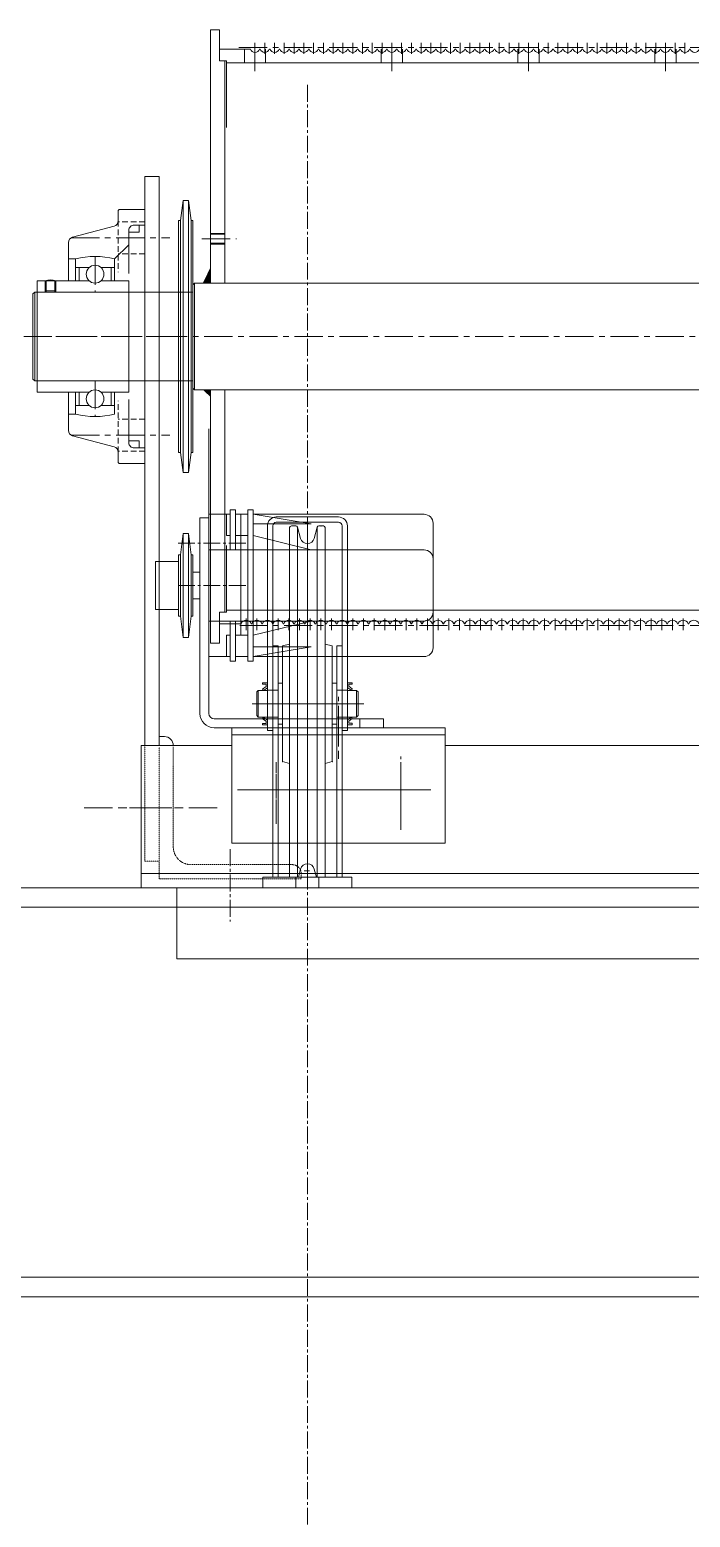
# Model space of a CAD drawing. Header units: millimetres. Extents: x 53635 to 142317, y 101101 to 147193.
# Drawn here: x 76160 to 76531, y 142719 to 143555 of the extents above; entities that cross this region are included whole.
import ezdxf

# ---------------------------------------------------------------- set-up
doc = ezdxf.new("R2010")
doc.units = ezdxf.units.MM
doc.header["$LTSCALE"] = 0.5
doc.header["$MEASUREMENT"] = 0
for name, pattern in [('AXES', [50.8, 31.75, -6.35, 6.35, -6.35]), ('AXES2', [28.575, 19.05, -3.175, 3.175, -3.175]), ('CACHE', [9.525, 6.35, -3.175]), ('CACHE2', [0.1875, 0.125, -0.0625]), ('CONTINU', [0])]:
    doc.linetypes.add(name, pattern=pattern)
doc.layers.get('0').update_dxf_attribs({"lineweight": 0})
for name, color, linetype, lineweight in [('ASHADE', 7, 'CONTINU', 0), ('AXE', 1, 'AXES2', 0), ('AXES', 1, 'AXES', 0), ('CACHE', 1, 'CACHE2', 0), ('FIN', 1, 'Continuous', 0), ('FORT', 7, 'Continuous', 0)]:
    doc.layers.add(name, color=color, linetype=linetype, lineweight=lineweight)

msp = doc.modelspace()

# ---------------------------------------------------------------- linework, layer by layer
for p, q in [((76261.39, 143412.63), (76261.39, 143555.13)), ((76266.39, 143537.63), (76266.39, 143555.13)), ((76283.83, 143544.13), (76266.39, 143544.13)), ((76280.39, 143544.13), (76280.39, 143536.58)), ((76280.39, 143544.13), (76280.39, 143536.58)), ((76289.33, 143544.13), (76288.96, 143544.13)), ((76292.39, 143544.13), (76292.39, 143536.58)), ((76294.83, 143544.13), (76294.46, 143544.13)), ((76300.33, 143544.13), (76299.96, 143544.13)), ((76305.83, 143544.13), (76305.46, 143544.13)), ((76311.33, 143544.13), (76310.96, 143544.13)), ((76316.83, 143544.13), (76316.46, 143544.13)), ((76322.33, 143544.13), (76321.96, 143544.13)), ((76327.83, 143544.13), (76327.46, 143544.13)), ((76333.33, 143544.13), (76332.96, 143544.13)), ((76338.83, 143544.13), (76338.46, 143544.13)), ((76344.33, 143544.13), (76343.96, 143544.13)), ((76349.83, 143544.13), (76349.46, 143544.13)), ((76355.33, 143544.13), (76354.96, 143544.13)), ((76357.39, 143544.13), (76357.39, 143536.58)), ((76357.39, 143544.13), (76357.39, 143536.58)), ((76360.83, 143544.13), (76360.46, 143544.13)), ((76366.33, 143544.13), (76365.96, 143544.13)), ((76369.39, 143544.13), (76369.39, 143536.58)), ((76371.83, 143544.13), (76371.46, 143544.13)), ((76377.33, 143544.13), (76376.96, 143544.13)), ((76382.83, 143544.13), (76382.46, 143544.13)), ((76388.33, 143544.13), (76387.96, 143544.13)), ((76393.83, 143544.13), (76393.46, 143544.13)), ((76399.33, 143544.13), (76398.96, 143544.13)), ((76404.83, 143544.13), (76404.46, 143544.13)), ((76410.33, 143544.13), (76409.96, 143544.13)), ((76415.83, 143544.13), (76415.46, 143544.13)), ((76421.33, 143544.13), (76420.96, 143544.13)), ((76426.83, 143544.13), (76426.46, 143544.13)), ((76432.33, 143544.13), (76431.96, 143544.13)), ((76434.39, 143544.13), (76434.39, 143536.58)), ((76434.39, 143544.13), (76434.39, 143536.58)), ((76437.83, 143544.13), (76437.46, 143544.13)), ((76443.33, 143544.13), (76442.96, 143544.13)), ((76446.39, 143544.13), (76446.39, 143536.58)), ((76448.83, 143544.13), (76448.46, 143544.13)), ((76454.33, 143544.13), (76453.96, 143544.13)), ((76459.83, 143544.13), (76459.46, 143544.13)), ((76465.33, 143544.13), (76464.96, 143544.13)), ((76470.83, 143544.13), (76470.46, 143544.13)), ((76476.33, 143544.13), (76475.96, 143544.13)), ((76481.83, 143544.13), (76481.46, 143544.13)), ((76487.33, 143544.13), (76486.96, 143544.13)), ((76492.83, 143544.13), (76492.46, 143544.13)), ((76498.33, 143544.13), (76497.96, 143544.13)), ((76503.83, 143544.13), (76503.46, 143544.13)), ((76509.33, 143544.13), (76508.96, 143544.13)), ((76511.39, 143544.13), (76511.39, 143536.58)), ((76511.39, 143544.13), (76511.39, 143536.58)), ((76514.83, 143544.13), (76514.46, 143544.13)), ((76520.33, 143544.13), (76519.96, 143544.13)), ((76523.39, 143544.13), (76523.39, 143536.58)), ((76525.83, 143544.13), (76525.46, 143544.13)), ((76531.33, 143544.13), (76530.96, 143544.13)), ((76270.39, 143537.63), (76266.39, 143537.63)), ((76269.39, 143412.63), (76269.39, 143537.63)), ((76270.39, 143500.15), (76270.39, 143537.63)), ((76687.39, 143536.58), (76270.39, 143536.58)), ((76209.39, 143453.13), (76209.39, 143447.63)), ((76210.39, 143454.13), (76224.39, 143454.13)), ((76224.39, 143454.13), (76224.39, 143311.13)), ((76183.62, 143438.42), (76207.17, 143444.73)), ((76215.39, 143442.33), (76215.39, 143418.08)), ((76215.39, 143441.33), (76221.19, 143441.33)), ((76218.39, 143445.33), (76224.39, 143445.33)), ((76221.19, 143445.33), (76221.19, 143441.33)), ((76181.39, 143435.52), (76181.39, 143413.88)), ((76207.39, 143426.26), (76215.39, 143434.26)), ((76261.39, 143440.63), (76269.39, 143440.63)), ((76261.39, 143440.13), (76269.39, 143440.13)), ((76261.39, 143435.13), (76269.39, 143435.13)), ((76261.39, 143434.63), (76269.39, 143434.63)), ((76185.39, 143426.26), (76181.39, 143426.26)), ((76185.39, 143426.26), (76185.39, 143413.88)), ((76207.39, 143426.26), (76207.39, 143413.88)), ((76185.39, 143421.45), (76193.12, 143421.45)), ((76199.67, 143421.45), (76207.39, 143421.45)), ((76161.39, 143406.63), (76162.39, 143407.63)), ((76162.39, 143407.63), (76162.39, 143357.63)), ((76162.39, 143407.63), (76251.39, 143407.63)), ((76163.79, 143413.88), (76193.14, 143413.88)), ((76163.79, 143413.88), (76163.79, 143351.38)), ((76163.79, 143407.63), (76215.39, 143407.63)), ((76168.25, 143413.88), (76168.25, 143407.63)), ((76168.25, 143408.23), (76168.85, 143407.63)), ((76168.25, 143408.23), (76174.25, 143408.23)), ((76174.25, 143408.23), (76173.65, 143407.63)), ((76174.25, 143413.88), (76174.25, 143407.63)), ((76199.65, 143413.88), (76215.39, 143413.88)), ((76215.39, 143413.88), (76215.39, 143351.38)), ((76252.39, 143412.63), (76251.39, 143411.63)), ((76252.39, 143412.63), (76252.39, 143352.63)), ((76161.39, 143406.63), (76161.39, 143358.63)), ((76161.39, 143358.63), (76162.39, 143357.63)), ((76162.39, 143357.63), (76251.39, 143357.63)), ((76163.79, 143357.63), (76215.39, 143357.63)), ((76163.79, 143351.38), (76193.14, 143351.38)), ((76181.39, 143351.38), (76181.39, 143329.7)), ((76185.39, 143351.38), (76185.39, 143338.99)), ((76199.65, 143351.38), (76215.39, 143351.38)), ((76207.39, 143351.38), (76207.39, 143338.99)), ((76251.39, 143353.63), (76252.39, 143352.63)), ((76261.39, 143210.13), (76261.39, 143352.63)), ((76269.39, 143227.63), (76269.39, 143352.63)), ((76185.39, 143343.81), (76193.12, 143343.81)), ((76199.67, 143343.81), (76207.39, 143343.81)), ((76215.39, 143322.93), (76215.39, 143347.18)), ((76185.39, 143338.99), (76181.39, 143338.99)), ((76183.62, 143326.84), (76207.17, 143320.52)), ((76215.39, 143323.93), (76221.19, 143323.93)), ((76221.19, 143319.93), (76221.19, 143323.93)), ((76209.39, 143312.13), (76209.39, 143317.63)), ((76218.39, 143319.93), (76224.39, 143319.93)), ((76210.39, 143311.13), (76224.39, 143311.13)), ((76270.39, 143265.1), (76270.39, 143227.63)), ((76270.39, 143227.63), (76266.39, 143227.63)), ((76266.39, 143227.63), (76266.39, 143210.13)), ((76687.39, 143228.68), (76270.39, 143228.68)), ((76278.57, 143221.13), (76266.39, 143221.13)), ((76284.57, 143221.13), (76284.22, 143221.13)), ((76290.57, 143221.13), (76290.22, 143221.13)), ((76296.57, 143221.13), (76296.22, 143221.13)), ((76302.57, 143221.13), (76302.22, 143221.13)), ((76308.57, 143221.13), (76308.22, 143221.13)), ((76314.57, 143221.13), (76314.22, 143221.13)), ((76320.57, 143221.13), (76320.22, 143221.13)), ((76326.57, 143221.13), (76326.22, 143221.13)), ((76332.57, 143221.13), (76332.22, 143221.13)), ((76338.57, 143221.13), (76338.22, 143221.13)), ((76344.57, 143221.13), (76344.22, 143221.13)), ((76350.57, 143221.13), (76350.22, 143221.13)), ((76356.57, 143221.13), (76356.22, 143221.13)), ((76362.57, 143221.13), (76362.22, 143221.13)), ((76368.57, 143221.13), (76368.22, 143221.13)), ((76374.57, 143221.13), (76374.22, 143221.13)), ((76380.57, 143221.13), (76380.22, 143221.13)), ((76386.57, 143221.13), (76386.22, 143221.13)), ((76392.57, 143221.13), (76392.22, 143221.13)), ((76398.57, 143221.13), (76398.22, 143221.13)), ((76404.57, 143221.13), (76404.22, 143221.13)), ((76410.57, 143221.13), (76410.22, 143221.13)), ((76416.57, 143221.13), (76416.22, 143221.13)), ((76422.57, 143221.13), (76422.22, 143221.13)), ((76428.57, 143221.13), (76428.22, 143221.13)), ((76434.57, 143221.13), (76434.22, 143221.13)), ((76440.57, 143221.13), (76440.22, 143221.13)), ((76446.57, 143221.13), (76446.22, 143221.13)), ((76452.57, 143221.13), (76452.22, 143221.13)), ((76458.57, 143221.13), (76458.22, 143221.13)), ((76464.57, 143221.13), (76464.22, 143221.13)), ((76470.57, 143221.13), (76470.22, 143221.13)), ((76476.57, 143221.13), (76476.22, 143221.13)), ((76482.57, 143221.13), (76482.22, 143221.13)), ((76488.57, 143221.13), (76488.22, 143221.13)), ((76494.57, 143221.13), (76494.22, 143221.13)), ((76500.57, 143221.13), (76500.22, 143221.13)), ((76506.57, 143221.13), (76506.22, 143221.13)), ((76512.57, 143221.13), (76512.22, 143221.13)), ((76518.57, 143221.13), (76518.22, 143221.13)), ((76524.57, 143221.13), (76524.22, 143221.13)), ((76530.57, 143221.13), (76530.22, 143221.13)), ((76321.39, 143162.63), (76321.39, 143167.63)), ((76345.39, 143162.63), (76345.39, 143167.63)), ((76232.39, 143152.63), (76232.39, 143157.63)), ((76232.39, 143157.63), (76235.39, 143157.63))]:
    msp.add_line(p, q)
at = {"color": 2, "linetype": 'CACHE'}
for p, q in [((76224.39, 143447.13), (76209.35, 143447.13)), ((76209.39, 143447.63), (76209.39, 143418.78)), ((76224.39, 143429.13), (76209.35, 143429.13)), ((76209.39, 143317.63), (76209.39, 143346.48)), ((76224.39, 143336.13), (76209.35, 143336.13)), ((76224.39, 143318.13), (76209.35, 143318.13))]:
    msp.add_line(p, q, dxfattribs=at)
at = {"color": 1, "linetype": 'AXES'}
for p, q in [((76182.91, 143438.13), (76238.53, 143438.13)), ((76196.39, 143427.63), (76196.39, 143407.63)), ((76130.81, 143382.63), (76928.44, 143382.63)), ((76174.38, 143382.63), (76246.38, 143382.63)), ((76196.39, 143357.63), (76196.39, 143337.63)), ((76182.91, 143327.13), (76238.53, 143327.13))]:
    msp.add_line(p, q, dxfattribs=at)
at = {"color": 1}
for p, q in [((76187.39, 143421.45), (76187.39, 143413.88)), ((76205.39, 143421.45), (76205.39, 143413.88)), ((76168.85, 143407.63), (76168.85, 143414.13)), ((76173.65, 143407.63), (76173.65, 143414.13)), ((76187.39, 143343.81), (76187.39, 143351.38)), ((76205.39, 143343.81), (76205.39, 143351.38))]:
    msp.add_line(p, q, dxfattribs=at)
for centre in [(76196.39, 143417.67), (76196.39, 143347.59)]:
    msp.add_circle(centre, 5)
for centre, radius, start, end in [((76210.39, 143453.13), 1, 89.99993, 180), ((76206.39, 143447.63), 3, -75.00007, 0), ((76218.39, 143442.33), 3, 89.99993, 180), ((76184.39, 143435.52), 3, 104.99993, 180), ((76196.39, 143382.63), 45, 75.851, 104.149), ((76171.25, 143407.63), 6.93, 64.35886, 115.64099), ((76196.39, 143382.63), 45, -104.149, -75.851), ((76184.39, 143329.73), 3, 179.99985, 254.99993), ((76206.39, 143317.63), 3, -0.00015, 74.99993), ((76218.39, 143322.93), 3, 179.99985, 269.99993), ((76210.39, 143312.13), 1, 179.99985, 269.99993), ((76281.39, 143220.13), 3, 19.47122, 160.52878), ((76287.39, 143220.13), 3, 19.47122, 160.52878), ((76293.39, 143220.13), 3, 19.47122, 160.52878), ((76299.39, 143220.13), 3, 19.47122, 160.52878), ((76305.39, 143220.13), 3, 19.47122, 160.52878), ((76311.39, 143220.13), 3, 19.47122, 160.52878), ((76317.39, 143220.13), 3, 19.47122, 160.52878), ((76323.39, 143220.13), 3, 19.47122, 160.52878), ((76329.39, 143220.13), 3, 19.47122, 160.52878), ((76335.39, 143220.13), 3, 19.47122, 160.52878), ((76341.39, 143220.13), 3, 19.47122, 160.52878), ((76347.39, 143220.13), 3, 19.47122, 160.52878), ((76353.39, 143220.13), 3, 19.47122, 160.52878), ((76359.39, 143220.13), 3, 19.47122, 160.52878), ((76365.39, 143220.13), 3, 19.47122, 160.52878), ((76371.39, 143220.13), 3, 19.47122, 160.52878), ((76377.39, 143220.13), 3, 19.47122, 160.52878), ((76383.39, 143220.13), 3, 19.47122, 160.52878), ((76389.39, 143220.13), 3, 19.47122, 160.52878), ((76395.39, 143220.13), 3, 19.47122, 160.52878), ((76401.39, 143220.13), 3, 19.47122, 160.52878), ((76407.39, 143220.13), 3, 19.47122, 160.52878), ((76413.39, 143220.13), 3, 19.47122, 160.52878), ((76419.39, 143220.13), 3, 19.47122, 160.52878), ((76425.39, 143220.13), 3, 19.47122, 160.52878), ((76431.39, 143220.13), 3, 19.47122, 160.52878), ((76437.39, 143220.13), 3, 19.47122, 160.52878), ((76443.39, 143220.13), 3, 19.47122, 160.52878), ((76449.39, 143220.13), 3, 19.47122, 160.52878), ((76455.39, 143220.13), 3, 19.47122, 160.52878), ((76461.39, 143220.13), 3, 19.47122, 160.52878), ((76467.39, 143220.13), 3, 19.47122, 160.52878), ((76473.39, 143220.13), 3, 19.47122, 160.52878), ((76479.39, 143220.13), 3, 19.47122, 160.52878), ((76485.39, 143220.13), 3, 19.47122, 160.52878), ((76491.39, 143220.13), 3, 19.47122, 160.52878), ((76497.39, 143220.13), 3, 19.47122, 160.52878), ((76503.39, 143220.13), 3, 19.47122, 160.52878), ((76509.39, 143220.13), 3, 19.47122, 160.52878), ((76515.39, 143220.13), 3, 19.47122, 160.52878), ((76521.39, 143220.13), 3, 19.47122, 160.52878), ((76527.39, 143220.13), 3, 19.47122, 160.52878), ((76533.39, 143220.13), 3, 19.47122, 160.52878), ((76235.39, 143152.63), 5, 0, 90)]:
    msp.add_arc(centre, radius, start, end)
for points in [[(76261.39, 143412.63), (76261.39, 143421.63), (76257.02, 143412.63)], [(76261.39, 143352.63), (76261.39, 143348.63), (76257.02, 143352.63)]]:
    msp.add_solid(points)
at = {"layer": 'ASHADE', "ltscale": 2}
for p, q in [((76224.39, 143152.63), (76224.39, 143472.63)), ((76232.39, 143472.63), (76224.39, 143472.63)), ((76232.39, 143152.63), (76232.39, 143472.63)), ((76711.39, 143412.63), (76252.39, 143412.63)), ((76711.39, 143352.63), (76252.39, 143352.63)), ((76273.39, 143162.63), (76393.39, 143162.63)), ((76273.39, 143162.63), (76273.39, 143097.63)), ((76273.39, 143158.63), (76393.39, 143158.63)), ((76393.39, 143162.63), (76393.39, 143097.63)), ((76222.39, 143152.63), (76222.39, 143072.63)), ((76273.39, 143152.63), (76222.39, 143152.63)), ((76981.39, 143152.63), (76393.39, 143152.63)), ((76273.39, 143097.63), (76393.39, 143097.63)), ((76981.39, 143080.63), (76222.39, 143080.63)), ((76981.39, 143072.63), (76222.39, 143072.63)), ((76242.39, 143072.63), (76242.39, 143032.63)), ((76242.39, 143032.63), (76971.39, 143032.63))]:
    msp.add_line(p, q, dxfattribs=at)
for centre in [(76286.39, 143545.13), (76291.89, 143545.13), (76297.39, 143545.13), (76302.89, 143545.13), (76308.39, 143545.13), (76313.89, 143545.13), (76319.39, 143545.13), (76324.89, 143545.13), (76330.39, 143545.13), (76335.89, 143545.13), (76341.39, 143545.13), (76346.89, 143545.13), (76352.39, 143545.13), (76357.89, 143545.13), (76363.39, 143545.13), (76368.89, 143545.13), (76374.39, 143545.13), (76379.89, 143545.13), (76385.39, 143545.13), (76390.89, 143545.13), (76396.39, 143545.13), (76401.89, 143545.13), (76407.39, 143545.13), (76412.89, 143545.13), (76418.39, 143545.13), (76423.89, 143545.13), (76429.39, 143545.13), (76434.89, 143545.13), (76440.39, 143545.13), (76445.89, 143545.13), (76451.39, 143545.13), (76456.89, 143545.13), (76462.39, 143545.13), (76467.89, 143545.13), (76473.39, 143545.13), (76478.89, 143545.13), (76484.39, 143545.13), (76489.89, 143545.13), (76495.39, 143545.13), (76500.89, 143545.13), (76506.39, 143545.13), (76511.89, 143545.13), (76517.39, 143545.13), (76522.89, 143545.13), (76528.39, 143545.13), (76533.89, 143545.13)]:
    msp.add_arc(centre, 2.75, -158.67631, -21.32369, dxfattribs=at)
at = {"layer": 'AXE'}
for p, q in [((76315.89, 143524.13), (76315.89, 142322.51)), ((76281.16, 143266.44), (76242.67, 143266.44)), ((76281.16, 143242.63), (76242.67, 143242.63)), ((76281.16, 143242.63), (76242.67, 143242.63)), ((76298.39, 143108.54), (76298.39, 143143.27)), ((76298.39, 143112.79), (76298.39, 143142.71)), ((76368.39, 143105.23), (76368.39, 143147.01)), ((76368.39, 143112.79), (76368.39, 143142.71)), ((76385.37, 143127.63), (76276.58, 143127.63)), ((76284.37, 143127.63), (76381.2, 143127.63)), ((76272.39, 143094.36), (76272.39, 143053.62))]:
    msp.add_line(p, q, dxfattribs=at)
at = {"layer": 'AXES'}
for p, q in [((76674.22, 143545.13), (76275.7, 143545.13)), ((76286.39, 143547.77), (76286.39, 143531.65)), ((76291.89, 143547.77), (76291.89, 143541.55)), ((76297.39, 143547.77), (76297.39, 143541.55)), ((76302.89, 143547.77), (76302.89, 143541.55)), ((76308.39, 143547.77), (76308.39, 143541.55)), ((76313.89, 143547.77), (76313.89, 143541.55)), ((76319.39, 143547.77), (76319.39, 143541.55)), ((76324.89, 143547.77), (76324.89, 143541.55)), ((76330.39, 143547.77), (76330.39, 143541.55)), ((76335.89, 143547.77), (76335.89, 143541.55)), ((76341.39, 143547.77), (76341.39, 143541.55)), ((76346.89, 143547.77), (76346.89, 143541.55)), ((76352.39, 143547.77), (76352.39, 143541.55)), ((76357.89, 143547.77), (76357.89, 143541.55)), ((76363.39, 143547.77), (76363.39, 143531.65)), ((76368.89, 143547.77), (76368.89, 143541.55)), ((76374.39, 143547.77), (76374.39, 143541.55)), ((76379.89, 143547.77), (76379.89, 143541.55)), ((76385.39, 143547.77), (76385.39, 143541.55)), ((76390.89, 143547.77), (76390.89, 143541.55)), ((76396.39, 143547.77), (76396.39, 143541.55)), ((76401.89, 143547.77), (76401.89, 143541.55)), ((76407.39, 143547.77), (76407.39, 143541.55)), ((76412.89, 143547.77), (76412.89, 143541.55)), ((76418.39, 143547.77), (76418.39, 143541.55)), ((76423.89, 143547.77), (76423.89, 143541.55)), ((76429.39, 143547.77), (76429.39, 143541.55)), ((76434.89, 143547.77), (76434.89, 143541.55)), ((76440.39, 143547.77), (76440.39, 143531.65)), ((76445.89, 143547.77), (76445.89, 143541.55)), ((76451.39, 143547.77), (76451.39, 143541.55)), ((76456.89, 143547.77), (76456.89, 143541.55)), ((76462.39, 143547.77), (76462.39, 143541.55)), ((76467.89, 143547.77), (76467.89, 143541.55)), ((76473.39, 143547.77), (76473.39, 143541.55)), ((76478.89, 143547.77), (76478.89, 143541.55)), ((76484.39, 143547.77), (76484.39, 143541.55)), ((76489.89, 143547.77), (76489.89, 143541.55)), ((76495.39, 143547.77), (76495.39, 143541.55)), ((76500.89, 143547.77), (76500.89, 143541.55)), ((76506.39, 143547.77), (76506.39, 143541.55)), ((76511.89, 143547.77), (76511.89, 143541.55)), ((76517.39, 143547.77), (76517.39, 143531.65)), ((76522.89, 143547.77), (76522.89, 143541.55)), ((76528.39, 143547.77), (76528.39, 143541.55)), ((76256.54, 143437.63), (76275.94, 143437.63)), ((76281.39, 143217.49), (76281.39, 143224.13)), ((76287.39, 143217.49), (76287.39, 143224.13)), ((76293.39, 143217.49), (76293.39, 143224.13)), ((76293.39, 143217.49), (76293.39, 143224.13)), ((76299.39, 143217.49), (76299.39, 143224.13)), ((76305.39, 143217.49), (76305.39, 143224.13)), ((76311.39, 143217.49), (76311.39, 143224.13)), ((76317.39, 143217.49), (76317.39, 143224.13)), ((76323.39, 143217.49), (76323.39, 143224.13)), ((76329.39, 143217.49), (76329.39, 143224.13)), ((76335.39, 143217.49), (76335.39, 143224.13)), ((76341.39, 143217.49), (76341.39, 143224.13)), ((76347.39, 143217.49), (76347.39, 143224.13)), ((76353.39, 143217.49), (76353.39, 143224.13)), ((76359.39, 143217.49), (76359.39, 143224.13)), ((76365.39, 143217.49), (76365.39, 143224.13)), ((76371.39, 143217.49), (76371.39, 143224.13)), ((76371.39, 143217.49), (76371.39, 143224.13)), ((76377.39, 143217.49), (76377.39, 143224.13)), ((76383.39, 143217.49), (76383.39, 143224.13)), ((76389.39, 143217.49), (76389.39, 143224.13)), ((76395.39, 143217.49), (76395.39, 143224.13)), ((76401.39, 143217.49), (76401.39, 143224.13)), ((76407.39, 143217.49), (76407.39, 143224.13)), ((76413.39, 143217.49), (76413.39, 143224.13)), ((76419.39, 143217.49), (76419.39, 143224.13)), ((76425.39, 143217.49), (76425.39, 143224.13)), ((76431.39, 143217.49), (76431.39, 143224.13)), ((76437.39, 143217.49), (76437.39, 143224.13)), ((76443.39, 143217.49), (76443.39, 143224.13)), ((76449.39, 143217.49), (76449.39, 143224.13)), ((76449.39, 143217.49), (76449.39, 143224.13)), ((76455.39, 143217.49), (76455.39, 143224.13)), ((76461.39, 143217.49), (76461.39, 143224.13)), ((76467.39, 143217.49), (76467.39, 143224.13)), ((76473.39, 143217.49), (76473.39, 143224.13)), ((76479.39, 143217.49), (76479.39, 143224.13)), ((76485.39, 143217.49), (76485.39, 143224.13)), ((76491.39, 143217.49), (76491.39, 143224.13)), ((76497.39, 143217.49), (76497.39, 143224.13)), ((76503.39, 143217.49), (76503.39, 143224.13)), ((76509.39, 143217.49), (76509.39, 143224.13)), ((76515.39, 143217.49), (76515.39, 143224.13)), ((76521.39, 143217.49), (76521.39, 143224.13)), ((76527.39, 143217.49), (76527.39, 143224.13)), ((76527.39, 143217.49), (76527.39, 143224.13)), ((76674.22, 143220.13), (76277.94, 143220.13)), ((76333.39, 143152.09), (76333.39, 143179.94)), ((76333.39, 143174.95), (76333.39, 143145.18)), ((76190.27, 143117.63), (76245.35, 143117.63)), ((76265.07, 143117.63), (76209.99, 143117.63))]:
    msp.add_line(p, q, dxfattribs=at)
at = {"layer": 'CACHE', "ltscale": 2}
for p, q in [((76224.39, 143087.63), (76224.39, 143152.24)), ((76232.39, 143077.63), (76232.39, 143151.82)), ((76240.39, 143151.84), (76240.39, 143095.63)), ((76232.39, 143087.63), (76224.39, 143087.63)), ((76250.39, 143085.63), (76307.39, 143085.63)), ((76312.39, 143077.63), (76232.39, 143077.63)), ((76312.39, 143080.63), (76312.39, 143077.63))]:
    msp.add_line(p, q, dxfattribs=at)
for centre, radius, start, end in [((76250.39, 143095.63), 10, 180, 270), ((76307.39, 143080.63), 5, 0, 90)]:
    msp.add_arc(centre, radius, start, end, dxfattribs=at)
at = {"layer": 'FIN'}
for p, q in [((76260.39, 143330.63), (76260.39, 143202.63)), ((76272.48, 143282.63), (76260.39, 143282.63)), ((76270.39, 143270.63), (76270.39, 143282.63)), ((76272.48, 143262.63), (76272.48, 143285.15)), ((76272.48, 143285.15), (76275.48, 143285.15)), ((76275.48, 143262.63), (76275.48, 143285.15)), ((76282.39, 143282.63), (76275.48, 143282.63)), ((76278.39, 143282.63), (76278.39, 143214.63)), ((76282.39, 143285.15), (76285.39, 143285.15)), ((76282.39, 143285.15), (76282.39, 143200.1)), ((76285.39, 143285.15), (76285.39, 143200.1)), ((76381.59, 143282.63), (76285.39, 143282.63)), ((76318.03, 143277.23), (76285.39, 143282.63)), ((76371.59, 143282.63), (76374.59, 143282.63)), ((76374.59, 143282.63), (76375.28, 143282.63)), ((76318.03, 143277.23), (76285.39, 143277.23)), ((76386.59, 143277.63), (76386.59, 143207.63)), ((76245.89, 143271.83), (76244.39, 143259.83)), ((76245.89, 143271.83), (76244.39, 143259.83)), ((76245.89, 143213.43), (76245.89, 143271.83)), ((76248.89, 143271.83), (76245.89, 143271.83)), ((76248.89, 143271.83), (76245.89, 143271.83)), ((76248.89, 143271.83), (76248.89, 143213.43)), ((76248.89, 143271.83), (76250.39, 143259.83)), ((76248.89, 143271.83), (76250.39, 143259.83)), ((76272.48, 143270.63), (76270.39, 143270.63)), ((76282.39, 143270.63), (76275.48, 143270.63)), ((76318.03, 143262.63), (76285.39, 143270.63)), ((76244.39, 143259.83), (76243.39, 143259.83)), ((76244.39, 143259.83), (76243.39, 143259.83)), ((76243.39, 143225.43), (76243.39, 143259.83)), ((76243.39, 143225.43), (76243.39, 143259.83)), ((76244.39, 143225.43), (76244.39, 143259.83)), ((76250.39, 143259.83), (76250.39, 143225.43)), ((76251.39, 143259.83), (76250.39, 143259.83)), ((76251.39, 143259.83), (76250.39, 143259.83)), ((76251.39, 143225.43), (76251.39, 143259.83)), ((76251.39, 143225.43), (76251.39, 143259.83)), ((76381.59, 143262.63), (76260.39, 143262.63)), ((76386.59, 143262.63), (76386.59, 143232.63)), ((76243.39, 143256.13), (76230.39, 143256.13)), ((76243.39, 143256.13), (76230.39, 143256.13)), ((76230.39, 143229.13), (76230.39, 143256.13)), ((76230.39, 143229.13), (76230.39, 143256.13)), ((76255.39, 143250.13), (76251.39, 143250.13)), ((76255.39, 143235.13), (76251.39, 143235.13)), ((76243.39, 143229.13), (76230.39, 143229.13)), ((76243.39, 143229.13), (76230.39, 143229.13)), ((76244.39, 143225.43), (76243.39, 143225.43)), ((76244.39, 143225.43), (76243.39, 143225.43)), ((76245.89, 143213.43), (76244.39, 143225.43)), ((76245.89, 143213.43), (76244.39, 143225.43)), ((76248.89, 143213.43), (76250.39, 143225.43)), ((76248.89, 143213.43), (76250.39, 143225.43)), ((76251.39, 143225.43), (76250.39, 143225.43)), ((76251.39, 143225.43), (76250.39, 143225.43)), ((76381.59, 143222.63), (76260.39, 143222.63)), ((76272.48, 143222.63), (76272.48, 143200.1)), ((76275.48, 143222.63), (76275.48, 143200.1)), ((76318.03, 143222.63), (76285.39, 143214.63)), ((76248.89, 143213.43), (76245.89, 143213.43)), ((76248.89, 143213.43), (76245.89, 143213.43)), ((76272.48, 143214.63), (76270.39, 143214.63)), ((76270.39, 143214.63), (76270.39, 143202.63)), ((76282.39, 143214.63), (76275.48, 143214.63)), ((76318.03, 143208.03), (76285.39, 143202.63)), ((76318.03, 143208.03), (76285.39, 143208.03)), ((76272.48, 143202.63), (76260.39, 143202.63)), ((76272.48, 143200.1), (76275.48, 143200.1)), ((76282.39, 143202.63), (76275.48, 143202.63)), ((76282.39, 143200.1), (76285.39, 143200.1)), ((76381.59, 143202.63), (76285.39, 143202.63)), ((76371.59, 143202.63), (76374.59, 143202.63)), ((76374.59, 143202.63), (76375.28, 143202.63))]:
    msp.add_line(p, q, dxfattribs=at)
for centre, start, end in [((76381.59, 143277.63), 0, 90), ((76381.59, 143257.63), 0, 90), ((76381.59, 143227.63), -90, 0), ((76381.59, 143207.63), -90, 0)]:
    msp.add_arc(centre, 5, start, end, dxfattribs=at)
at = {"layer": 'FORT'}
for p, q in [((76261.39, 143555.13), (76266.39, 143555.13)), ((76245.89, 143459.13), (76244.39, 143447.88)), ((76245.89, 143459.13), (76244.39, 143447.88)), ((76245.89, 143459.13), (76248.89, 143459.13)), ((76245.89, 143459.13), (76248.89, 143459.13)), ((76245.89, 143459.13), (76245.89, 143306.13)), ((76248.89, 143459.13), (76250.39, 143447.88)), ((76248.89, 143459.13), (76250.39, 143447.88)), ((76248.89, 143306.13), (76248.89, 143459.13)), ((76243.39, 143447.88), (76244.39, 143447.88)), ((76243.39, 143447.88), (76244.39, 143447.88)), ((76243.39, 143447.88), (76243.39, 143317.38)), ((76244.39, 143447.88), (76244.39, 143317.38)), ((76250.39, 143447.88), (76251.39, 143447.88)), ((76250.39, 143447.88), (76251.39, 143447.88)), ((76250.39, 143317.38), (76250.39, 143447.88)), ((76251.39, 143447.88), (76251.39, 143317.38)), ((76251.39, 143411.63), (76251.39, 143353.63)), ((76243.39, 143317.38), (76244.39, 143317.38)), ((76243.39, 143317.38), (76244.39, 143317.38)), ((76245.89, 143306.13), (76244.39, 143317.38)), ((76245.89, 143306.13), (76244.39, 143317.38)), ((76248.89, 143306.13), (76250.39, 143317.38)), ((76248.89, 143306.13), (76250.39, 143317.38)), ((76250.39, 143317.38), (76251.39, 143317.38)), ((76250.39, 143317.38), (76251.39, 143317.38)), ((76245.89, 143306.13), (76248.89, 143306.13)), ((76245.89, 143306.13), (76248.89, 143306.13)), ((76255.39, 143280.63), (76255.39, 143170.63)), ((76260.39, 143280.63), (76255.39, 143280.63)), ((76260.39, 143280.63), (76260.39, 143170.63)), ((76293.39, 143276.13), (76293.39, 143161.13)), ((76296.39, 143276.13), (76296.39, 143078.63)), ((76298.39, 143281.13), (76333.39, 143281.13)), ((76298.39, 143278.13), (76333.39, 143278.13)), ((76305.89, 143176.13), (76305.89, 143275.13)), ((76309.38, 143276.13), (76306.89, 143276.13)), ((76312.03, 143269.09), (76310.34, 143275.39)), ((76310.34, 143078.63), (76310.34, 143275.39)), ((76319.76, 143269.09), (76321.44, 143275.39)), ((76321.44, 143078.63), (76321.44, 143275.39)), ((76324.89, 143276.13), (76322.41, 143276.13)), ((76325.89, 143176.13), (76325.89, 143275.13)), ((76335.39, 143276.13), (76335.39, 143078.63)), ((76338.39, 143276.13), (76338.39, 143161.13)), ((76261.39, 143210.13), (76266.39, 143210.13)), ((76296.39, 143208.63), (76299.39, 143208.63)), ((76299.39, 143208.63), (76299.39, 143078.63)), ((76301.89, 143208.63), (76305.89, 143209.7)), ((76301.89, 143176.13), (76301.89, 143208.63)), ((76329.89, 143208.63), (76325.89, 143209.7)), ((76329.89, 143176.13), (76329.89, 143208.63)), ((76332.39, 143208.63), (76332.39, 143078.63)), ((76332.39, 143208.63), (76335.39, 143208.63)), ((76299.39, 143183.63), (76299.39, 143191.59)), ((76332.39, 143183.63), (76332.39, 143194.88)), ((76288.24, 143183.63), (76287.39, 143182.75)), ((76287.39, 143182.75), (76287.39, 143169.5)), ((76288.24, 143183.63), (76293.39, 143183.63)), ((76288.24, 143168.63), (76288.24, 143183.63)), ((76288.24, 143168.63), (76288.24, 143183.63)), ((76290.68, 143187.85), (76290.68, 143187.04)), ((76293.36, 143187.85), (76290.68, 143187.85)), ((76290.68, 143187.04), (76292.6, 143187.04)), ((76292.6, 143185.8), (76290.68, 143184.38)), ((76290.68, 143184.38), (76291.18, 143183.54)), ((76291.23, 143183.62), (76293.36, 143185.12)), ((76292.6, 143187.04), (76292.6, 143185.8)), ((76293.36, 143185.12), (76293.36, 143187.85)), ((76293.39, 143183.73), (76299.39, 143183.73)), ((76301.99, 143187.63), (76299.49, 143187.63)), ((76329.79, 143187.63), (76332.29, 143187.63)), ((76332.39, 143183.73), (76338.39, 143183.73)), ((76338.39, 143183.63), (76343.55, 143183.63)), ((76338.43, 143187.96), (76341.11, 143187.96)), ((76338.43, 143185.22), (76338.43, 143187.96)), ((76340.56, 143183.73), (76338.43, 143185.22)), ((76341.11, 143187.14), (76339.19, 143187.14)), ((76339.19, 143187.14), (76339.19, 143185.91)), ((76339.19, 143185.91), (76341.11, 143184.49)), ((76341.11, 143184.49), (76340.61, 143183.65)), ((76341.11, 143187.96), (76341.11, 143187.14)), ((76343.55, 143183.63), (76344.39, 143182.75)), ((76343.55, 143168.63), (76343.55, 143183.63)), ((76344.39, 143182.75), (76344.39, 143169.5)), ((76301.89, 143176.13), (76301.89, 143143.63)), ((76305.89, 143176.13), (76305.89, 143078.63)), ((76325.89, 143176.13), (76325.89, 143078.63)), ((76329.89, 143176.13), (76329.89, 143143.63)), ((76358.75, 143167.63), (76263.39, 143167.63)), ((76288.24, 143168.63), (76287.39, 143169.5)), ((76288.24, 143168.63), (76293.39, 143168.63)), ((76290.68, 143167.66), (76291.18, 143168.5)), ((76292.6, 143166.24), (76290.68, 143167.66)), ((76290.68, 143165.01), (76292.6, 143165.01)), ((76290.68, 143164.19), (76290.68, 143165.01)), ((76291.23, 143168.43), (76293.36, 143166.93)), ((76292.6, 143165.01), (76292.6, 143166.24)), ((76293.36, 143166.93), (76293.36, 143164.19)), ((76293.39, 143168.53), (76299.39, 143168.53)), ((76293.39, 143161.63), (76293.39, 143168.52)), ((76299.39, 143168.63), (76299.39, 143156.47)), ((76332.39, 143168.63), (76332.39, 143159.76)), ((76332.39, 143168.53), (76338.39, 143168.53)), ((76335.39, 143168.63), (76335.39, 143161.73)), ((76338.39, 143168.63), (76343.55, 143168.63)), ((76340.56, 143168.53), (76338.43, 143167.03)), ((76338.43, 143167.03), (76338.43, 143164.3)), ((76339.19, 143166.35), (76341.11, 143167.77)), ((76339.19, 143165.11), (76339.19, 143166.35)), ((76341.11, 143165.11), (76339.19, 143165.11)), ((76341.11, 143167.77), (76340.61, 143168.61)), ((76341.11, 143164.3), (76341.11, 143165.11)), ((76343.55, 143168.63), (76344.39, 143169.5)), ((76358.75, 143162.63), (76358.75, 143167.63)), ((76358.75, 143162.63), (76263.39, 143162.63)), ((76293.36, 143164.19), (76290.68, 143164.19)), ((76293.39, 143161.13), (76296.39, 143161.13)), ((76301.99, 143164.63), (76299.49, 143164.63)), ((76329.79, 143164.63), (76332.29, 143164.63)), ((76335.39, 143161.13), (76338.39, 143161.13)), ((76338.43, 143164.3), (76341.11, 143164.3)), ((76301.89, 143143.63), (76305.89, 143142.56)), ((76329.89, 143143.63), (76325.89, 143142.56)), ((76325.89, 143142.56), (76325.89, 143104.39)), ((76312.03, 143083.16), (76310.81, 143078.63)), ((76316.99, 143082.13), (76314.15, 143082.13)), ((76315.89, 143083.35), (76315.89, 143080.7)), ((76319.76, 143083.16), (76320.97, 143078.63)), ((76290.89, 143078.63), (76340.89, 143078.63)), ((76290.89, 143078.63), (76290.89, 143072.63)), ((76309.39, 143078.63), (76309.39, 143072.63)), ((76322.39, 143078.63), (76322.39, 143072.63)), ((76340.89, 143078.63), (76340.89, 143072.63)), ((77205.89, 143072.63), (70825.89, 143072.63)), ((76290.89, 143072.63), (76340.89, 143072.63)), ((77205.89, 143061.63), (70825.89, 143061.63)), ((77205.89, 142853.63), (70825.89, 142853.63)), ((77205.89, 142842.63), (70825.89, 142842.63))]:
    msp.add_line(p, q, dxfattribs=at)
at = {"layer": 'FORT', "color": 1}
for p, q in [((76315.89, 143072.63), (76315.89, 143274.92)), ((76284.75, 143176.13), (76347.7, 143176.13))]:
    msp.add_line(p, q, dxfattribs=at)
at = {"layer": 'FORT'}
for centre, radius, start, end in [((76298.39, 143276.13), 5, 90, 180), ((76298.39, 143276.13), 2, 90, 180), ((76306.89, 143275.13), 1, 90, 180), ((76309.38, 143275.13), 1, 15, 90), ((76322.41, 143275.13), 1, 90, 165), ((76324.89, 143275.13), 1, 0, 90), ((76333.39, 143276.13), 5, 0, 90), ((76333.39, 143276.13), 2, 0, 90), ((76315.89, 143270.13), 4, -165, -15), ((76263.39, 143170.63), 8, 180, 270), ((76263.39, 143170.63), 3, 180, 270), ((76315.89, 143082.13), 4, 15, 165)]:
    msp.add_arc(centre, radius, start, end, dxfattribs=at)
at = {"layer": 'FORT', "linetype": 'Continuous'}
for p in [(76323.56, 143276.13), (76301.89, 143143.63), (76329.89, 143143.63), (76329.89, 143143.63)]:
    msp.add_point(p, dxfattribs=at)

doc.saveas('drawing.dxf')
